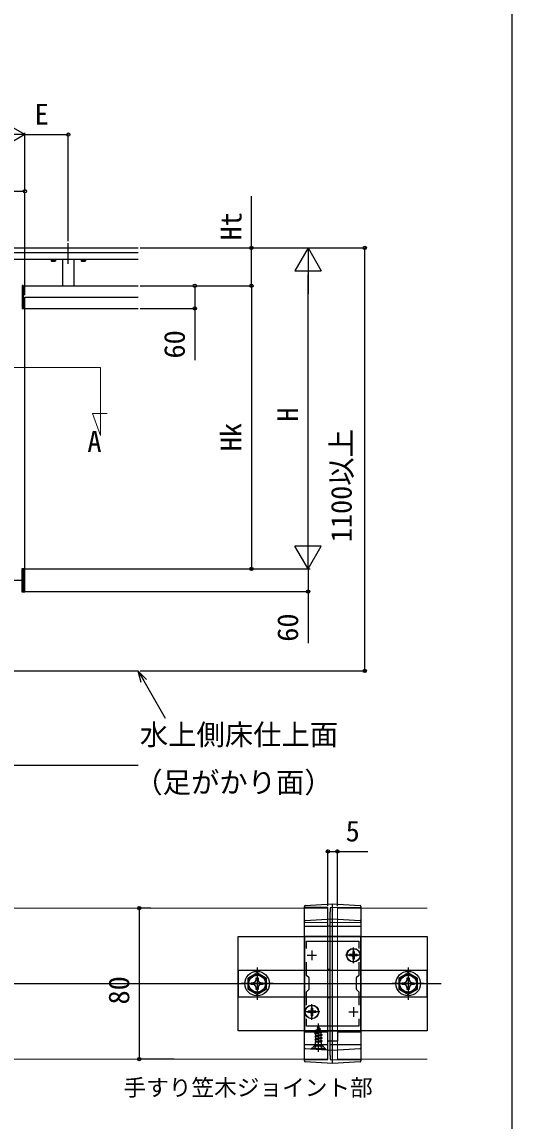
# Model space of a CAD drawing. Units: millimetres, scale not verified. Extents: x -875 to 875, y -1299 to 1293.
# Drawn here: x 615 to 875, y -647 to -65 of the extents above; entities that cross this region are included whole.
import ezdxf
from ezdxf.enums import TextEntityAlignment as Align

# ---------------------------------------------------------------- set-up
doc = ezdxf.new("R2010")
doc.units = ezdxf.units.MM
doc.header["$LTSCALE"] = 8
for name, color, linetype in [('0-1_USER1', 3, 'Continuous'), ('0-2_YKK_11', 7, 'Continuous'), ('0-5_YKK_13', 4, 'Continuous'), ('0-6_YKK_A1', 4, 'Continuous'), ('0-7_YKK_D', 6, 'Continuous'), ('0-8_YKK_ZWAK', 7, 'Continuous'), ('0-9_YSS_K', 3, 'Continuous')]:
    doc.layers.add(name, color=color, linetype=linetype)
doc.layers.add('0-4_YKK_12', color=2, linetype='Continuous', lineweight=18)
doc.styles.add('ＭＳ ゴシック', font='')
doc.styles.get('ＭＳ ゴシック').set_extended_font_data('MS Gothic')

msp = doc.modelspace()

# ---------------------------------------------------------------- linework, layer by layer
at = {"layer": '0-2_YKK_11'}
for p, q in [((769, -556.558), (769, -561.558)), ((791, -556.558), (791, -561.558)), ((766.5, -559.058), (771.5, -559.058)), ((788.5, -559.058), (793.5, -559.058)), ((769, -586.558), (769, -591.558)), ((791, -586.558), (791, -591.558)), ((766.5, -589.058), (771.5, -589.058)), ((788.5, -589.058), (793.5, -589.058))]:
    msp.add_line(p, q, dxfattribs=at)
msp.add_lwpolyline([(765, -549.058), (765, -599.058), (795, -599.058), (795, -549.058)], close=True, dxfattribs=at)
for points in [[(766.2, -555.425), (766.2, -551.558), (793.8, -551.558), (793.8, -555.425)], [(766.2, -585.425), (766.2, -578.358), (767.5, -577.058), (767.5, -571.058), (766.2, -569.758), (766.2, -562.691)], [(793.8, -562.691), (793.8, -569.758), (792.5, -571.058), (792.5, -577.058), (793.8, -578.358), (793.8, -585.425)], [(793.8, -592.691), (793.8, -596.558), (766.2, -596.558), (766.2, -592.691)]]:
    msp.add_lwpolyline(points, dxfattribs=at)
at = {"layer": '0-4_YKK_12'}
for p, q in [((765, -534.058), (-265, -534.058)), ((765, -534.058), (777.5, -534.058)), ((777.5, -534.058), (777.5, -614.058)), ((782.5, -534.058), (782.5, -614.058)), ((780, -609.058), (780, -539.058)), ((765, -614.058), (777.5, -614.058))]:
    msp.add_line(p, q, dxfattribs=at)
for points in [[(494, -247.747), (657, -247.747), (657, -283.747), (652.742, -272.047), (660.542, -272.047)], [(782.5, -534.058), (795, -534.058), (830, -534.058)], [(-277.5, -614.058), (-265, -614.058), (765, -614.058)], [(782.5, -614.058), (795, -614.058), (830, -614.058)]]:
    msp.add_lwpolyline(points, dxfattribs=at)
at = {"layer": '0-5_YKK_13'}
for p, q in [((777.5, -533.802), (765, -533.758)), ((765.469, -532.647), (780, -531.758)), ((795, -533.758), (778.7, -533.9)), ((780, -531.758), (794.531, -532.647)), ((780, -535.052), (780, -535.096)), ((780, -613.366), (780, -535.096)), ((765, -612.429), (765, -535.981)), ((765.469, -540.647), (780, -539.758)), ((777.5, -612.223), (777.5, -536.135)), ((778.7, -612.124), (778.7, -536.234)), ((780, -539.758), (794.531, -540.647)), ((795, -535.981), (795, -612.429)), ((777.5, -541.802), (765, -541.758)), ((765, -543.558), (777.5, -543.558)), ((778.7, -543.558), (777.5, -543.558)), ((795, -541.758), (778.7, -541.9)), ((778.7, -543.558), (795, -543.558)), ((788.95, -558.708), (788.95, -559.408)), ((790.15, -558.708), (788.95, -558.708)), ((791.35, -557.008), (790.65, -557.008)), ((790.65, -557.008), (790.65, -558.208)), ((791, -563.208), (791, -554.908)), ((791.35, -557.008), (791.35, -558.208)), ((793.05, -558.708), (791.85, -558.708)), ((793.05, -558.708), (793.05, -559.408)), ((795.15, -559.058), (786.85, -559.058)), ((790.15, -559.408), (788.95, -559.408)), ((790.65, -559.908), (790.65, -561.108)), ((791.35, -561.108), (790.65, -561.108)), ((791.35, -559.908), (791.35, -561.108)), ((793.05, -559.408), (791.85, -559.408)), ((740, -565.558), (740, -582.558)), ((778.7, -566.558), (777.5, -566.558)), ((820, -565.558), (820, -582.558)), ((748.5, -574.058), (731.5, -574.058)), ((739.477, -572.205), (739.499, -570.958)), ((828.5, -574.058), (811.5, -574.058)), ((819.477, -572.205), (819.499, -570.958)), ((778.7, -581.558), (777.5, -581.558)), ((769.35, -587.008), (768.65, -587.008)), ((768.65, -587.008), (768.65, -588.208)), ((769, -593.208), (769, -584.908)), ((769.35, -587.008), (769.35, -588.208)), ((773.15, -589.058), (764.85, -589.058)), ((766.95, -588.708), (766.95, -589.408)), ((768.15, -588.708), (766.95, -588.708)), ((768.15, -589.408), (766.95, -589.408)), ((768.65, -589.908), (768.65, -591.108)), ((769.35, -591.108), (768.65, -591.108)), ((769.35, -589.908), (769.35, -591.108)), ((771.05, -588.708), (769.85, -588.708)), ((771.05, -589.408), (769.85, -589.408)), ((771.05, -588.708), (771.05, -589.408)), ((771.468, -599.1), (771.076, -600.045)), ((771.076, -600.045), (773.57, -599.19)), ((771.1, -598.888), (773.55, -598.093)), ((771.1, -598.788), (771.753, -598.411)), ((771.1, -598.888), (771.468, -599.1)), ((771.468, -599.1), (773.199, -598.296)), ((772.5, -596.608), (771.753, -598.411)), ((771.753, -598.411), (772.924, -597.632)), ((771.9, -597.198), (772.367, -596.928)), ((771.9, -597.298), (771.9, -597.198)), ((771.9, -597.298), (772.154, -597.445)), ((772.5, -610.108), (772.5, -595.113)), ((772.5, -596.608), (772.924, -597.632)), ((772.924, -597.632), (773.55, -597.993)), ((773.199, -598.296), (773.55, -598.093)), ((773.199, -598.296), (773.57, -599.19)), ((773.55, -598.093), (773.55, -597.993)), ((773.57, -599.19), (774.25, -599.583)), ((765, -599.558), (777.5, -599.558)), ((770.5, -600.378), (774.25, -599.583)), ((770.5, -600.478), (774.25, -599.683)), ((770.5, -600.378), (771.076, -600.045)), ((770.5, -600.478), (770.5, -600.378)), ((770.5, -600.478), (771.025, -600.781)), ((774.5, -601.173), (770.5, -601.968)), ((770.5, -602.068), (774.5, -601.273)), ((770.5, -601.968), (771.025, -601.665)), ((770.5, -602.068), (770.5, -601.968)), ((770.5, -602.068), (771.025, -602.371)), ((770.5, -603.558), (774.5, -602.763)), ((774.5, -602.863), (770.5, -603.658)), ((770.5, -603.558), (771.025, -603.255)), ((770.5, -603.658), (770.5, -603.558)), ((770.5, -603.658), (771.025, -603.961)), ((770.721, -605.021), (771.025, -604.845)), ((774.135, -605.021), (770.721, -605.021)), ((770.865, -606.162), (770.865, -605.021)), ((773.866, -599.905), (771.025, -600.781)), ((771.025, -601.665), (771.025, -600.781)), ((771.025, -601.665), (773.975, -600.87)), ((773.975, -601.576), (771.025, -602.371)), ((771.025, -603.255), (771.025, -602.371)), ((771.025, -603.255), (773.975, -602.46)), ((773.975, -603.166), (771.025, -603.961)), ((771.025, -604.845), (771.025, -603.961)), ((771.025, -604.845), (773.975, -604.05)), ((771.142, -605.021), (774.5, -604.353)), ((774.5, -604.453), (771.645, -605.021)), ((773.975, -604.756), (772.994, -605.021)), ((773.866, -599.905), (774.25, -599.683)), ((773.866, -599.905), (773.975, -600.169)), ((773.975, -600.87), (773.975, -600.169)), ((773.975, -600.87), (774.5, -601.173)), ((773.975, -601.576), (774.5, -601.273)), ((773.975, -602.46), (773.975, -601.576)), ((773.975, -602.46), (774.5, -602.763)), ((773.975, -603.166), (774.5, -602.863)), ((773.975, -604.05), (773.975, -603.166)), ((773.975, -604.05), (774.5, -604.353)), ((773.975, -604.756), (774.5, -604.453)), ((773.975, -605.021), (773.975, -604.756)), ((774.135, -606.162), (774.135, -605.021)), ((774.25, -599.683), (774.25, -599.583)), ((774.5, -601.273), (774.5, -601.173)), ((774.5, -602.863), (774.5, -602.763)), ((774.5, -604.453), (774.5, -604.353)), ((778.7, -604.558), (777.5, -604.558)), ((782.5, -604.558), (778.7, -604.558)), ((782.5, -599.558), (782.5, -604.558)), ((782.5, -599.558), (795, -599.558)), ((765, -606.358), (777.5, -606.315)), ((765.469, -608.469), (780, -609.358)), ((770.25, -607.108), (768.692, -608.667)), ((769, -608.358), (770.631, -606.727)), ((769, -608.608), (769, -608.358)), ((769, -608.358), (776, -608.358)), ((769, -608.608), (776, -608.608)), ((770.25, -606.34), (770.25, -607.108)), ((774.75, -607.108), (770.25, -607.108)), ((774.25, -606.608), (770.75, -606.608)), ((773.645, -606.793), (772.5, -606.184)), ((774.55, -608.608), (773.645, -606.793)), ((774.75, -607.108), (774.75, -606.324)), ((776.805, -609.163), (774.75, -607.108)), ((778.7, -606.216), (795, -606.358)), ((780, -609.358), (794.531, -608.469)), ((765, -614.358), (777.5, -614.315)), ((778.7, -614.216), (795, -614.358))]:
    msp.add_line(p, q, dxfattribs=at)
for points in [[(765, -535.981), (765, -535.685), (765, -535.394), (765, -535.108), (765, -534.831), (765, -534.567), (765, -534.319), (765, -534.087), (765, -533.877), (765, -533.69), (765, -533.527), (765, -533.392), (765, -533.286), (765, -533.208), (765, -533.162), (765, -533.146)], [(777.5, -536.135), (777.5, -535.804), (777.5, -535.481), (777.5, -535.169), (777.5, -534.878), (777.5, -534.61), (777.5, -534.374), (777.5, -534.174), (777.5, -534.014), (777.5, -533.898), (777.5, -533.826), (777.5, -533.802)], [(778.7, -533.9), (778.7, -533.924), (778.7, -533.995), (778.7, -534.112), (778.7, -534.271), (778.7, -534.472), (778.7, -534.707), (778.7, -534.974), (778.7, -535.266), (778.7, -535.576), (778.7, -535.901), (778.7, -536.234)], [(780, -535.096), (780, -534.748), (780, -534.406), (780, -534.068), (780, -533.742), (780, -533.432), (780, -533.139), (780, -532.866), (780, -532.619), (780, -532.399), (780, -532.207), (780, -532.048), (780, -531.923), (780, -531.832), (780, -531.777), (780, -531.758)], [(795, -533.146), (795, -533.162), (795, -533.208), (795, -533.286), (795, -533.392), (795, -533.527), (795, -533.69), (795, -533.877), (795, -534.087), (795, -534.319), (795, -534.567), (795, -534.831), (795, -535.108), (795, -535.394), (795, -535.685), (795, -535.981)], [(738.146, -574.581), (736.9, -574.56), (736.9, -573.557), (738.146, -573.535)], [(738.146, -573.535), (739.015, -573.073), (739.477, -572.205)], [(739.477, -575.912), (739.015, -575.043), (738.146, -574.581)], [(740.523, -575.912), (740.501, -577.158), (739.499, -577.158), (739.477, -575.912)], [(739.499, -570.958), (740.501, -570.958), (740.523, -572.205)], [(740.523, -572.205), (740.985, -573.073), (741.854, -573.535)], [(741.854, -574.581), (740.985, -575.043), (740.523, -575.912)], [(741.854, -573.535), (743.1, -573.557), (743.1, -574.56), (741.854, -574.581)], [(818.146, -574.581), (816.9, -574.56), (816.9, -573.557), (818.146, -573.535)], [(818.146, -573.535), (819.015, -573.073), (819.477, -572.205)], [(819.477, -575.912), (819.015, -575.043), (818.146, -574.581)], [(820.523, -575.912), (820.501, -577.158), (819.499, -577.158), (819.477, -575.912)], [(819.499, -570.958), (820.501, -570.958), (820.523, -572.205)], [(820.523, -572.205), (820.985, -573.073), (821.854, -573.535)], [(821.854, -574.581), (820.985, -575.043), (820.523, -575.912)], [(821.854, -573.535), (823.1, -573.557), (823.1, -574.56), (821.854, -574.581)], [(771.1, -598.888), (771.1, -598.788), (773.55, -597.993)], [(770.45, -608.608), (771.355, -606.793), (772.5, -606.184)], [(776, -608.608), (776, -608.358), (774.369, -606.727)], [(765, -614.97), (765, -614.957), (765, -614.916), (765, -614.849), (765, -614.756), (765, -614.638), (765, -614.496), (765, -614.331), (765, -614.145), (765, -613.941), (765, -613.719), (765, -613.481), (765, -613.232), (765, -612.973), (765, -612.704), (765, -612.429)], [(794.531, -615.469), (780, -616.358), (765.469, -615.469)], [(777.5, -614.315), (777.5, -614.3), (777.5, -614.255), (777.5, -614.182), (777.5, -614.08), (777.5, -613.953), (777.5, -613.799), (777.5, -613.623), (777.5, -613.426), (777.5, -613.21), (777.5, -612.979), (777.5, -612.736), (777.5, -612.483), (777.5, -612.223)], [(778.7, -612.124), (778.7, -612.383), (778.7, -612.635), (778.7, -612.879), (778.7, -613.11), (778.7, -613.325), (778.7, -613.523), (778.7, -613.699), (778.7, -613.852), (778.7, -613.981), (778.7, -614.083), (778.7, -614.156), (778.7, -614.201), (778.7, -614.216)], [(780, -616.358), (780, -616.342), (780, -616.295), (780, -616.216), (780, -616.106), (780, -615.967), (780, -615.8), (780, -615.605), (780, -615.387), (780, -615.147), (780, -614.885), (780, -614.605), (780, -614.312), (780, -614.007), (780, -613.69), (780, -613.366)], [(795, -612.429), (795, -612.704), (795, -612.973), (795, -613.232), (795, -613.481), (795, -613.719), (795, -613.941), (795, -614.145), (795, -614.331), (795, -614.496), (795, -614.638), (795, -614.756), (795, -614.849), (795, -614.916), (795, -614.957), (795, -614.97)]]:
    msp.add_lwpolyline(points, dxfattribs=at)
for points in [[(830, -549.058), (830, -599.058), (730, -599.058), (730, -549.058)], [(730, -581.058), (830, -581.058), (830, -567.058), (730, -567.058)], [(745, -571.171), (740, -568.285), (735, -571.171), (735, -576.945), (740, -579.832), (745, -576.945)], [(825, -571.171), (820, -568.285), (815, -571.171), (815, -576.945), (820, -579.832), (825, -576.945)]]:
    msp.add_lwpolyline(points, close=True, dxfattribs=at)
for centre, radius in [((791, -559.058), 3.65), ((791, -559.058), 3.5), ((740, -574.058), 6.5), ((740, -574.058), 4.907), ((740, -574.058), 4.432), ((820, -574.058), 6.5), ((820, -574.058), 4.907), ((820, -574.058), 4.432), ((769, -589.058), 3.65), ((769, -589.058), 3.5)]:
    msp.add_circle(centre, radius, dxfattribs=at)
for centre, radius, start, end in [((765.5, -533.146), 0.5, 93.5, 180), ((794.5, -533.146), 0.5, 0, 86.5), ((765.5, -541.146), 0.5, 93.5, 180), ((794.5, -541.146), 0.5, 0, 86.5), ((790.15, -558.208), 0.5, 270, 0), ((791.85, -558.208), 0.5, 180, 270), ((790.15, -559.908), 0.5, 0, 90), ((791.85, -559.908), 0.5, 90, 180), ((768.15, -588.208), 0.5, 270, 0), ((768.15, -589.908), 0.5, 0, 90), ((769.85, -588.208), 0.5, 180, 270), ((769.85, -589.908), 0.5, 90, 180), ((765.5, -607.97), 0.5, 180, 266.5), ((770.065, -606.162), 0.8, 315, 0), ((774.935, -606.162), 0.8, 180, 225), ((794.5, -607.97), 0.5, 273.5, 0), ((765.5, -614.97), 0.5, 180, 266.5), ((794.5, -614.97), 0.5, 273.5, 0)]:
    msp.add_arc(centre, radius, start, end, dxfattribs=at)
at = {"layer": '0-6_YKK_A1'}
for p, q in [((111, -184.447), (677, -184.447)), ((640, -192.947), (640, -181.947)), ((111, -186.847), (677, -186.847)), ((111, -190.447), (677, -190.447)), ((630.845, -190.567), (633.155, -190.567)), ((630.845, -190.567), (630.845, -191.277)), ((631, -191.367), (630.845, -191.277)), ((631, -191.367), (633, -191.367)), ((631.423, -190.567), (631.423, -191.277)), ((631.49, -190.447), (631.49, -190.567)), ((632.38, -190.896), (632, -190.694)), ((632.61, -191.367), (632.38, -190.896)), ((632.51, -190.447), (632.51, -190.567)), ((632.577, -190.567), (632.577, -191.277)), ((633, -191.367), (633.155, -191.277)), ((633.155, -190.567), (633.155, -191.277)), ((633.25, -190.567), (633.25, -190.447)), ((637, -190.447), (637, -204.447)), ((643, -190.447), (643, -204.447)), ((646.845, -190.567), (649.155, -190.567)), ((646.845, -190.567), (646.845, -191.277)), ((647, -191.367), (646.845, -191.277)), ((647, -191.367), (649, -191.367)), ((647.423, -190.567), (647.423, -191.277)), ((647.49, -190.447), (647.49, -190.567)), ((648.38, -190.896), (648, -190.694)), ((648.61, -191.367), (648.38, -190.896)), ((648.51, -190.447), (648.51, -190.567)), ((648.577, -190.567), (648.577, -191.277)), ((649, -191.367), (649.155, -191.277)), ((649.155, -190.567), (649.155, -191.277)), ((649.25, -190.567), (649.25, -190.447)), ((616, -204.447), (677, -204.447)), ((616, -204.447), (616, -216.447)), ((617, -210.447), (677, -210.447)), ((616, -216.447), (677, -216.447)), ((615.6, -354.339), (615.6, -366.539)), ((615.9, -354.339), (615.9, -366.539)), ((616.2, -354.339), (616.2, -366.539)), ((616.5, -354.339), (616.5, -366.539)), ((616.8, -354.339), (616.8, -366.539)), ((171, -360.447), (617, -360.447)), ((111, -408.447), (677, -408.447)), ((111, -458.447), (677, -458.447))]:
    msp.add_line(p, q, dxfattribs=at)
for points in [[(630.75, -190.447), (630.75, -190.567), (633.25, -190.567)], [(631.39, -191.367), (631.62, -190.896), (632, -190.694)], [(646.75, -190.447), (646.75, -190.567), (649.25, -190.567)], [(647.39, -191.367), (647.62, -190.896), (648, -190.694)], [(617, -357.647), (617, -216.547), (617, -210.447)]]:
    msp.add_lwpolyline(points, dxfattribs=at)
for points in [[(616, -216.547), (616, -204.347), (615.6, -204.347), (615.6, -216.547)], [(615.3, -366.539), (617, -366.539), (617, -354.339), (615.3, -354.339)]]:
    msp.add_lwpolyline(points, close=True, dxfattribs=at)
for centre, radius, start, end in [((631.134, -190.856), 0.511, 235.61575, 304.38425), ((632, -189.456), 1.911, 252.41205, 287.58795), ((632.866, -190.856), 0.511, 235.61575, 304.38425), ((647.134, -190.856), 0.511, 235.61575, 304.38425), ((648, -189.456), 1.911, 252.41205, 287.58795), ((648.866, -190.856), 0.511, 235.61575, 304.38425)]:
    msp.add_arc(centre, radius, start, end, dxfattribs=at)
at = {"layer": '0-7_YKK_D'}
for p, q in [((617, -124.447), (604.876, -117.447)), ((617, -124.447), (592.751, -124.447)), ((617, -124.447), (604.876, -131.447)), ((617, -209.447), (617, -123.447)), ((617, -209.447), (617, -123.447)), ((617, -124.447), (640, -124.447)), ((640, -180.947), (640, -123.447)), ((594, -154.447), (617, -154.447)), ((617, -209.447), (617, -153.447)), ((678, -184.447), (738, -184.447)), ((678, -184.447), (768, -184.447)), ((678, -184.447), (798, -184.447)), ((767, -184.447), (760, -196.571)), ((767, -184.447), (774, -196.571)), ((767, -184.447), (767, -208.695)), ((797, -408.447), (797, -184.447)), ((760, -196.571), (774, -196.571)), ((767, -340.447), (767, -198.447)), ((678, -204.447), (738, -204.447)), ((678, -204.447), (738, -204.447)), ((678, -204.447), (708, -204.447)), ((737, -204.447), (737, -354.447)), ((678, -216.447), (708, -216.447)), ((767, -354.447), (767, -330.198)), ((767, -354.447), (760, -342.322)), ((774, -342.322), (760, -342.322)), ((767, -354.447), (774, -342.322)), ((616.3, -354.447), (768, -354.447)), ((616.3, -354.447), (738, -354.447)), ((683, -354.447), (768, -354.447)), ((616.3, -366.447), (768, -366.447)), ((678, -408.447), (798, -408.447)), ((777.5, -532.802), (777.5, -503.058)), ((782.5, -533.058), (782.5, -503.058)), ((683.666, -534.058), (676.572, -534.058)), ((677.572, -534.058), (677.572, -614.058)), ((696.022, -614.058), (676.572, -614.058))]:
    msp.add_line(p, q, dxfattribs=at)
for points in [[(737, -204.447), (737, -184.447), (737, -157.089)], [(707, -204.447), (707, -216.447), (707, -243.805)], [(767, -354.447), (767, -366.447), (767, -393.805)], [(678.608, -414.574), (677, -408.574), (681.393, -412.966)], [(677, -408.574), (680, -413.77), (691.359, -433.44)], [(777.5, -504.058), (782.5, -504.058), (798.693, -504.058)]]:
    msp.add_lwpolyline(points, dxfattribs=at)
for centre in [(640, -124.447), (617, -154.447), (737, -184.447), (797, -184.447), (707, -204.447), (737, -204.447), (737, -204.447), (707, -216.447), (737, -354.447), (767, -366.447), (797, -408.447), (777.5, -504.058), (782.5, -504.058), (677.572, -534.058), (677.572, -614.058)]:
    msp.add_circle(centre, 0.875, dxfattribs=at)
at = {"layer": '0-8_YKK_ZWAK'}
msp.add_lwpolyline([(-875, -1299.3), (875, -1299.3), (875, 1250.7)], dxfattribs=at)
at = {"layer": '0-9_YSS_K'}
msp.add_line((-330, -574.058), (837.541, -574.058), dxfattribs=at)

# ---------------------------------------------------------------- texts
at = {"layer": '0-1_USER1', "style": 'ＭＳ ゴシック'}
for s, height, p in [('A', 11, (650.097, -295.747)), ('手すり笠木ジョイント部', 8.798, (669.21, -636.145))]:
    msp.add_text(s, height=height, dxfattribs=at).set_placement(p, align=Align.BOTTOM_LEFT)
at = {"layer": '0-7_YKK_D', "style": 'ＭＳ ゴシック'}
for s, p in [('E', (622.151, -122.447)), ('水上側床仕上面', (677.872, -450.997)), ('（足がかり面）', (674.975, -476.309)), ('5', (786.892, -502.058))]:
    msp.add_text(s, height=11, dxfattribs=at).set_placement(p, align=Align.BOTTOM_LEFT)
for s, p in [('Ht', (735, -180.481)), ('60', (705, -242.998)), ('H', (765, -276.435)), ('Hk', (735, -292.103)), ('1100以上', (793.381, -340.296)), ('60', (765, -392.998)), ('80', (675.572, -585.095))]:
    msp.add_text(s, height=11, rotation=90, dxfattribs=at).set_placement(p, align=Align.BOTTOM_LEFT)

doc.saveas('drawing.dxf')
